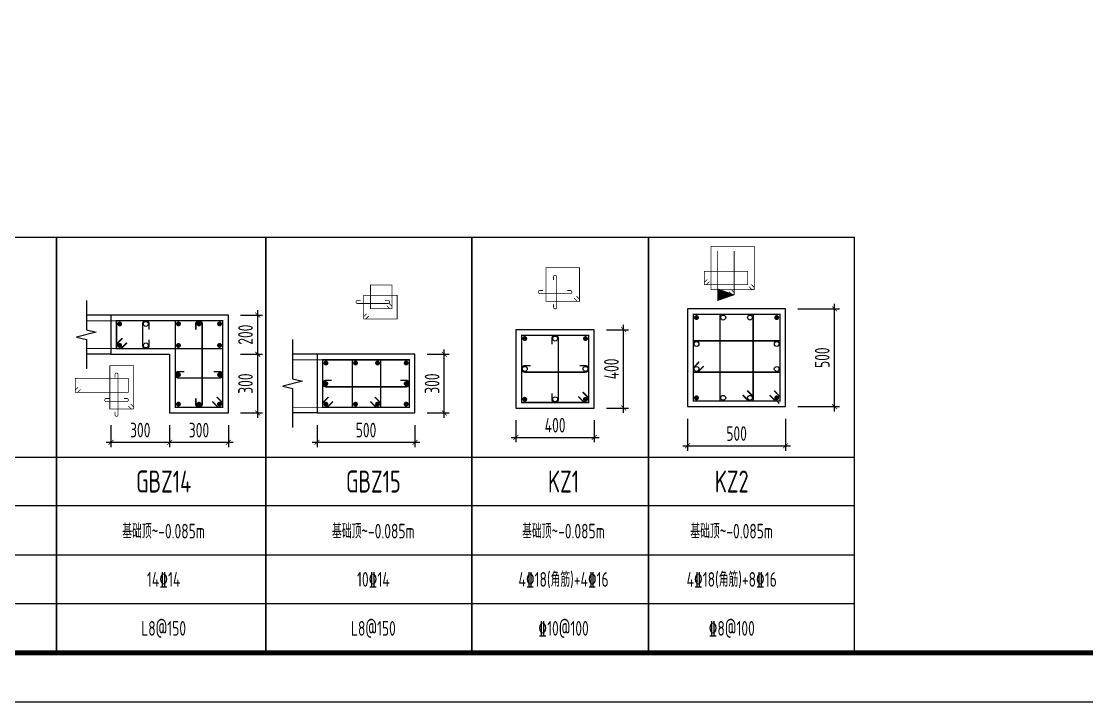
# Model space of a CAD drawing. Extents: x 826826 to 1642106, y -156213 to 399140.
# Drawn here: x 1207485 to 1229253, y 295942 to 309846 of the extents above; entities that cross this region are included whole.
import ezdxf
from ezdxf.enums import TextEntityAlignment as Align

# ---------------------------------------------------------------- set-up
doc = ezdxf.new("R2010")
doc.units = 0
doc.header["$LTSCALE"] = 1000
doc.layers.get('0').update_dxf_attribs({"linetype": 'CONTINUOUS'})
doc.layers.get('DEFPOINTS').update_dxf_attribs({"linetype": 'CONTINUOUS'})
for name, color, linetype in [('-TK', 7, 'CONTINUOUS'), ('COLU_DE_DIM', 3, 'CONTINUOUS'), ('COLU_DE_TH', 7, 'CONTINUOUS'), ('LINK', 6, 'CONTINUOUS'), ('LINK-INDEX', 6, 'CONTINUOUS'), ('REIN', 6, 'CONTINUOUS'), ('TAB', 7, 'CONTINUOUS'), ('TAB_TEXT', 7, 'CONTINUOUS'), ('THIN', 7, 'CONTINUOUS')]:
    doc.layers.add(name, color=color, linetype=linetype)
doc.styles.add('TSSD_DIMENSION', font='Tssdeng.shx', dxfattribs={"width": 0.7, "bigfont": 'tssdchn.shx'})
doc.styles.add('TSSD_REIN', font='tssdeng.shx', dxfattribs={"width": 0.7, "height": 300, "bigfont": 'tssdchn.shx'})
doc.dimstyles.new('TSSD_25_100', dxfattribs={"dimtxt": 300, "dimasz": 100, "dimexe": 100, "dimexo": 250, "dimgap": 100, "dimtad": 1, "dimdec": 0, "dimlfac": 0.25, "dimzin": 0, "dimdsep": 46, "dimtxsty": 'TSSD_DIMENSION', "dimblk": 'ARCHTICK', "dimcen": 0, "dimdle": 100, "dimclrt": 7, "dimadec": 0, "dimazin": 0, "dimtfac": 1, "dimtdec": 0, "dimtix": 1, "dimtmove": 2, "dimatfit": 3, "dimldrblk": 'ARCHTICK', "dimfxl": 0, "dimtolj": 1, "dimtzin": 0, "dimarcsym": 0})

# ---------------------------------------------------------------- blocks, each defined once
blk = doc.blocks.new('_ArchTick')
at = {"color": 0, "linetype": 'ByBlock', "const_width": 0.15}
blk.add_lwpolyline([(-0.5, -0.5), (0.5, 0.5)], dxfattribs=at)
blk = doc.blocks.new('*D296')
at = {"layer": 'COLU_DE_DIM', "color": 0, "lineweight": -2}
for p, q in [((1217591.703813498, 301692.4630383006), (1217591.703813498, 301242.4630383006)), ((1219191.703813498, 301692.4630383006), (1219191.703813498, 301242.4630383006)), ((1217491.703813498, 301342.4630383006), (1219291.703813498, 301342.4630383006))]:
    blk.add_line(p, q, dxfattribs=at)
at = {"layer": 'DEFPOINTS', "color": 0}
for p in [(1217591.703813498, 301942.4630383006), (1219191.703813498, 301942.4630383006), (1219191.703813498, 301342.4630383006)]:
    blk.add_point(p, dxfattribs=at)
at = {"layer": 'COLU_DE_DIM', "color": 0, "lineweight": -2, "xscale": 100, "yscale": 100, "zscale": 100, "rotation": 180}
blk.add_blockref('_ArchTick', (1217591.703813498, 301342.4630383006), dxfattribs=at)
at = {"layer": 'COLU_DE_DIM', "color": 0, "lineweight": -2, "xscale": 100, "yscale": 100, "zscale": 100}
blk.add_blockref('_ArchTick', (1219191.703813498, 301342.4630383006), dxfattribs=at)
at = {"layer": 'COLU_DE_DIM', "color": 7, "insert": (1218391.703813498, 301592.4630383006), "char_height": 300, "attachment_point": 5, "style": 'TSSD_DIMENSION'}
blk.add_mtext('\\A1;400', dxfattribs=at)
blk = doc.blocks.new('*D297')
at = {"layer": 'COLU_DE_DIM', "color": 0, "lineweight": -2}
for p, q in [((1219441.703813498, 303542.4630383006), (1219891.703813498, 303542.4630383006)), ((1219791.703813498, 301842.4630383006), (1219791.703813498, 303642.4630383006)), ((1219441.703813498, 301942.4630383006), (1219891.703813498, 301942.4630383006))]:
    blk.add_line(p, q, dxfattribs=at)
at = {"layer": 'DEFPOINTS', "color": 0}
for p in [(1219191.703813498, 303542.4630383006), (1219791.703813498, 303542.4630383006), (1219191.703813498, 301942.4630383006)]:
    blk.add_point(p, dxfattribs=at)
at = {"layer": 'COLU_DE_DIM', "color": 0, "lineweight": -2, "xscale": 100, "yscale": 100, "zscale": 100}
for p, rotation in [((1219791.703813498, 303542.4630383006), 90), ((1219791.703813498, 301942.4630383006), 270)]:
    blk.add_blockref('_ArchTick', p, dxfattribs=dict(at, rotation=rotation))
at = {"layer": 'COLU_DE_DIM', "color": 7, "insert": (1219541.703813498, 302742.4630383009), "char_height": 300, "attachment_point": 5, "rotation": 90, "style": 'TSSD_DIMENSION'}
blk.add_mtext('\\A1;400', dxfattribs=at)
blk = doc.blocks.new('*D272')
at = {"layer": 'COLU_DE_DIM', "color": 0, "lineweight": -2}
for p, q in [((1209315.185299091, 301592.4630383004), (1209315.185299091, 301142.4630383004)), ((1210515.185299092, 301592.4630383004), (1210515.185299092, 301142.4630383004)), ((1209215.185299091, 301242.4630383004), (1210615.185299092, 301242.4630383004))]:
    blk.add_line(p, q, dxfattribs=at)
at = {"layer": 'DEFPOINTS', "color": 0}
for p in [(1209315.185299091, 301842.4630383004), (1210515.185299092, 301842.4630383004), (1210515.185299092, 301242.4630383004)]:
    blk.add_point(p, dxfattribs=at)
at = {"layer": 'COLU_DE_DIM', "color": 0, "lineweight": -2, "xscale": 100, "yscale": 100, "zscale": 100, "rotation": 180}
blk.add_blockref('_ArchTick', (1209315.185299091, 301242.4630383004), dxfattribs=at)
at = {"layer": 'COLU_DE_DIM', "color": 0, "lineweight": -2, "xscale": 100, "yscale": 100, "zscale": 100}
blk.add_blockref('_ArchTick', (1210515.185299092, 301242.4630383004), dxfattribs=at)
at = {"layer": 'COLU_DE_DIM', "color": 7, "insert": (1209915.185299092, 301492.4630383004), "char_height": 300, "attachment_point": 5, "style": 'TSSD_DIMENSION'}
blk.add_mtext('\\A1;300', dxfattribs=at)
blk = doc.blocks.new('*D273')
at = {"layer": 'COLU_DE_DIM', "color": 0, "lineweight": -2}
for p, q in [((1210515.185299092, 301592.4630383004), (1210515.185299092, 301142.4630383004)), ((1211715.177299092, 301592.4630383004), (1211715.177299092, 301142.4630383004)), ((1210415.185299092, 301242.4630383004), (1211815.177299092, 301242.4630383004))]:
    blk.add_line(p, q, dxfattribs=at)
at = {"layer": 'DEFPOINTS', "color": 0}
for p in [(1210515.185299092, 301842.4630383004), (1211715.177299092, 301842.4630383004), (1211715.177299092, 301242.4630383004)]:
    blk.add_point(p, dxfattribs=at)
at = {"layer": 'COLU_DE_DIM', "color": 0, "lineweight": -2, "xscale": 100, "yscale": 100, "zscale": 100, "rotation": 180}
blk.add_blockref('_ArchTick', (1210515.185299092, 301242.4630383004), dxfattribs=at)
at = {"layer": 'COLU_DE_DIM', "color": 0, "lineweight": -2, "xscale": 100, "yscale": 100, "zscale": 100}
blk.add_blockref('_ArchTick', (1211715.177299092, 301242.4630383004), dxfattribs=at)
at = {"layer": 'COLU_DE_DIM', "color": 7, "insert": (1211115.181299092, 301492.4630383004), "char_height": 300, "attachment_point": 5, "style": 'TSSD_DIMENSION'}
blk.add_mtext('\\A1;300', dxfattribs=at)
blk = doc.blocks.new('*D274')
at = {"layer": 'COLU_DE_DIM', "color": 0, "lineweight": -2}
for p, q in [((1211965.177299092, 303042.4630383005), (1212415.177299092, 303042.4630383005)), ((1212315.177299092, 301742.4630383005), (1212315.177299092, 303142.4630383005)), ((1211965.177299092, 301842.4630383005), (1212415.177299092, 301842.4630383005))]:
    blk.add_line(p, q, dxfattribs=at)
at = {"layer": 'DEFPOINTS', "color": 0}
for p in [(1211715.177299092, 303042.4630383005), (1212315.177299092, 303042.4630383005), (1211715.177299092, 301842.4630383005)]:
    blk.add_point(p, dxfattribs=at)
at = {"layer": 'COLU_DE_DIM', "color": 0, "lineweight": -2, "xscale": 100, "yscale": 100, "zscale": 100}
for p, rotation in [((1212315.177299092, 303042.4630383005), 90), ((1212315.177299092, 301842.4630383005), 270)]:
    blk.add_blockref('_ArchTick', p, dxfattribs=dict(at, rotation=rotation))
at = {"layer": 'COLU_DE_DIM', "color": 7, "insert": (1212065.177299092, 302442.4630383007), "char_height": 300, "attachment_point": 5, "rotation": 90, "style": 'TSSD_DIMENSION'}
blk.add_mtext('\\A1;300', dxfattribs=at)
blk = doc.blocks.new('*D275')
at = {"layer": 'COLU_DE_DIM', "color": 0, "lineweight": -2}
for p, q in [((1212315.177299092, 302942.4630383005), (1212315.177299092, 303942.4630383006)), ((1211965.177299092, 303842.4630383006), (1212415.177299092, 303842.4630383006)), ((1211965.177299092, 303042.4630383005), (1212415.177299092, 303042.4630383005))]:
    blk.add_line(p, q, dxfattribs=at)
at = {"layer": 'DEFPOINTS', "color": 0}
for p in [(1211715.177299092, 303842.4630383006), (1212315.177299092, 303842.4630383006), (1211715.177299092, 303042.4630383005)]:
    blk.add_point(p, dxfattribs=at)
at = {"layer": 'COLU_DE_DIM', "color": 0, "lineweight": -2, "xscale": 100, "yscale": 100, "zscale": 100}
for p, rotation in [((1212315.177299092, 303842.4630383006), 90), ((1212315.177299092, 303042.4630383005), 270)]:
    blk.add_blockref('_ArchTick', p, dxfattribs=dict(at, rotation=rotation))
at = {"layer": 'COLU_DE_DIM', "color": 7, "insert": (1212065.177299092, 303442.4630383008), "char_height": 300, "attachment_point": 5, "rotation": 90, "style": 'TSSD_DIMENSION'}
blk.add_mtext('\\A1;200', dxfattribs=at)
blk = doc.blocks.new('A1')
blk.add_lwpolyline([(0, 59400), (0, 0), (84100, 0), (84100, 59400)], close=True)
at = {"const_width": 100}
blk.add_lwpolyline([(2500, 58400), (2500, 1000), (83100, 1000), (83100, 58400)], close=True, dxfattribs=at)
blk = doc.blocks.new('*D2481')
at = {"layer": 'COLU_DE_DIM', "color": 0, "lineweight": -2}
for p, q in [((1213527.90263842, 301592.4630383006), (1213527.90263842, 301142.4630383006)), ((1215527.90263842, 301592.4630383006), (1215527.90263842, 301142.4630383006)), ((1213427.90263842, 301242.4630383006), (1215627.90263842, 301242.4630383006))]:
    blk.add_line(p, q, dxfattribs=at)
at = {"layer": 'DEFPOINTS', "color": 0}
for p in [(1213527.90263842, 301842.4630383006), (1215527.90263842, 301842.4630383006), (1215527.90263842, 301242.4630383006)]:
    blk.add_point(p, dxfattribs=at)
at = {"layer": 'COLU_DE_DIM', "color": 0, "lineweight": -2, "xscale": 100, "yscale": 100, "zscale": 100, "rotation": 180}
blk.add_blockref('_ArchTick', (1213527.90263842, 301242.4630383006), dxfattribs=at)
at = {"layer": 'COLU_DE_DIM', "color": 0, "lineweight": -2, "xscale": 100, "yscale": 100, "zscale": 100}
blk.add_blockref('_ArchTick', (1215527.90263842, 301242.4630383006), dxfattribs=at)
at = {"layer": 'COLU_DE_DIM', "color": 7, "insert": (1214527.90263842, 301492.4630383006), "char_height": 300, "attachment_point": 5, "style": 'TSSD_DIMENSION'}
blk.add_mtext('\\A1;500', dxfattribs=at)
blk = doc.blocks.new('*D2482')
at = {"layer": 'COLU_DE_DIM', "color": 0, "lineweight": -2}
for p, q in [((1215777.90263842, 303042.410214934), (1216227.90263842, 303042.410214934)), ((1216127.90263842, 301742.4630383006), (1216127.90263842, 303142.410214934)), ((1215777.90263842, 301842.4630383006), (1216227.90263842, 301842.4630383006))]:
    blk.add_line(p, q, dxfattribs=at)
at = {"layer": 'DEFPOINTS', "color": 0}
for p in [(1215527.90263842, 303042.410214934), (1216127.90263842, 303042.410214934), (1215527.90263842, 301842.4630383006)]:
    blk.add_point(p, dxfattribs=at)
at = {"layer": 'COLU_DE_DIM', "color": 0, "lineweight": -2, "xscale": 100, "yscale": 100, "zscale": 100}
for p, rotation in [((1216127.90263842, 303042.410214934), 90), ((1216127.90263842, 301842.4630383006), 270)]:
    blk.add_blockref('_ArchTick', p, dxfattribs=dict(at, rotation=rotation))
at = {"layer": 'COLU_DE_DIM', "color": 7, "insert": (1215877.90263842, 302442.4366266176), "char_height": 300, "attachment_point": 5, "rotation": 90, "style": 'TSSD_DIMENSION'}
blk.add_mtext('\\A1;300', dxfattribs=at)
blk = doc.blocks.new('*D2971')
at = {"layer": 'COLU_DE_DIM', "color": 0, "lineweight": -2}
for p, q in [((1221099.828799966, 301721.8010608288), (1221099.828799966, 301071.8010608288)), ((1223099.828671362, 301721.8010608288), (1223099.828671362, 301071.8010608288)), ((1220999.828799966, 301171.8010608288), (1223199.828671362, 301171.8010608288))]:
    blk.add_line(p, q, dxfattribs=at)
at = {"layer": 'DEFPOINTS', "color": 0}
for p in [(1221099.828799966, 301971.8010608288), (1223099.828671362, 301971.8010608288), (1223099.828671362, 301171.8010608288)]:
    blk.add_point(p, dxfattribs=at)
at = {"layer": 'COLU_DE_DIM', "color": 0, "lineweight": -2, "xscale": 100, "yscale": 100, "zscale": 100, "rotation": 180}
blk.add_blockref('_ArchTick', (1221099.828799966, 301171.8010608288), dxfattribs=at)
at = {"layer": 'COLU_DE_DIM', "color": 0, "lineweight": -2, "xscale": 100, "yscale": 100, "zscale": 100}
blk.add_blockref('_ArchTick', (1223099.828671362, 301171.8010608288), dxfattribs=at)
at = {"layer": 'COLU_DE_DIM', "color": 7, "insert": (1222099.828735664, 301421.8010608288), "char_height": 300, "attachment_point": 5, "style": 'TSSD_DIMENSION'}
blk.add_mtext('\\A1;500', dxfattribs=at)
blk = doc.blocks.new('*D2972')
at = {"layer": 'COLU_DE_DIM', "color": 0, "lineweight": -2}
for p, q in [((1223349.828671362, 303971.8010608288), (1224199.828671362, 303971.8010608288)), ((1224099.828671362, 301871.8010608288), (1224099.828671362, 304071.8010608288)), ((1223349.828671362, 301971.8010608288), (1224199.828671362, 301971.8010608288))]:
    blk.add_line(p, q, dxfattribs=at)
at = {"layer": 'DEFPOINTS', "color": 0}
for p in [(1223099.828671362, 303971.8010608288), (1224099.828671362, 303971.8010608288), (1223099.828671362, 301971.8010608288)]:
    blk.add_point(p, dxfattribs=at)
at = {"layer": 'COLU_DE_DIM', "color": 0, "lineweight": -2, "xscale": 100, "yscale": 100, "zscale": 100}
for p, rotation in [((1224099.828671362, 303971.8010608288), 90), ((1224099.828671362, 301971.8010608288), 270)]:
    blk.add_blockref('_ArchTick', p, dxfattribs=dict(at, rotation=rotation))
at = {"layer": 'COLU_DE_DIM', "color": 7, "insert": (1223849.828671362, 302971.8010608291), "char_height": 300, "attachment_point": 5, "rotation": 90, "style": 'TSSD_DIMENSION'}
blk.add_mtext('\\A1;500', dxfattribs=at)

msp = doc.modelspace()

# ---------------------------------------------------------------- linework, layer by layer
at = {"layer": 'COLU_DE_TH'}
for points in [[(1221099.828799966, 301971.8010608288), (1223099.828671362, 301971.8010608288), (1223099.828671362, 303971.8010608288), (1221099.828799966, 303971.8010608288), (1221099.828799966, 301971.8010608288)], [(1209315.185299091, 303842.4630383006), (1209315.185299091, 303042.4630383005), (1210515.185299092, 303042.4630383005), (1210515.185299092, 301842.4630383005), (1211715.177299092, 301842.4630383005), (1211715.177299092, 303842.4630383005), (1209315.185299091, 303842.4630383006)], [(1217591.703813498, 301942.4630383006), (1219191.703813498, 301942.4630383006), (1219191.703813498, 303542.4630383006), (1217591.703813498, 303542.4630383006), (1217591.703813498, 301942.4630383006)], [(1213527.90263842, 303042.410214934), (1213527.90263842, 301842.4630383006), (1215527.90263842, 301842.4630383006), (1215527.90263842, 303042.410214934), (1213527.90263842, 303042.410214934)]]:
    msp.add_lwpolyline(points, close=True, dxfattribs=at)
at = {"layer": 'LINK', "const_width": 30}
for points in [[(1209642.109180645, 303277.4630383004), (1209522.109180645, 303157.4630383005), (1209430.185299091, 303157.4630383005), (1209430.185299091, 303727.4630383006), (1211600.177299092, 303727.4630383005), (1211600.177299092, 303157.4630383005), (1209430.185299091, 303157.4630383005), (1209430.185299091, 303249.3869198549), (1209550.185299091, 303369.3869198547)], [(1211480.177299092, 302169.3869198548), (1211600.177299092, 302049.3869198548), (1211600.177299092, 301957.4630383005), (1210630.185299092, 301957.4630383005), (1210630.185299092, 303727.4630383006), (1211600.177299092, 303727.4630383005), (1211600.177299092, 301957.4630383005), (1211508.253417538, 301957.4630383005), (1211388.253417538, 302077.4630383005)], [(1222864.828671353, 302298.7249422431), (1222984.828671359, 302178.7249422487), (1222984.828671355, 302086.8010608277), (1221214.828799971, 302086.8010608277), (1221214.82879997, 303856.801060827), (1222984.82867136, 303856.801060827), (1222984.828671355, 302086.8010608277), (1222892.904789945, 302086.8010608258), (1222772.904789939, 302206.8010608203)], [(1222318.162047481, 302298.7249422381), (1222438.162047558, 302178.7249423155), (1222438.162047564, 302086.8010608276), (1221761.495423761, 302086.8010608258), (1221761.49542376, 303856.8010608159), (1222438.16204757, 303856.8010608176), (1222438.162047564, 302086.8010608276), (1222346.238166206, 302086.8010608446), (1222226.238166129, 302206.8010607671)], [(1218956.703813498, 302269.3869198547), (1219076.703813498, 302149.3869198549), (1219076.703813498, 302057.4630383006), (1217706.703813498, 302057.4630383006), (1217706.703813498, 303427.4630383006), (1219076.703813498, 303427.4630383006), (1219076.703813498, 302057.4630383006), (1218984.779931944, 302057.4630383006), (1218864.779931944, 302177.4630383004)], [(1221426.752681444, 302797.250154295), (1221306.752681526, 302677.2501542129), (1221214.828799948, 302677.2501542125), (1221214.828799948, 303317.2501542146), (1222984.828671366, 303317.2501542146), (1222984.828671363, 302677.2501542125), (1221214.828799948, 302677.2501542125), (1221214.828799947, 302769.174035666), (1221334.828799865, 302889.174035748)], [(1213854.826519974, 302077.4630383006), (1213734.826519974, 301957.4630383006), (1213642.90263842, 301957.4630383006), (1213642.90263842, 302927.4102149341), (1215412.90263842, 302927.410214934), (1215412.90263842, 301957.4630383006), (1213642.90263842, 301957.4630383006), (1213642.90263842, 302049.3869198549), (1213762.90263842, 302169.3869198548)], [(1214708.156807831, 302169.2815309755), (1214828.156358498, 302049.2810816448), (1214828.156358512, 301957.3568558731), (1214248.156358475, 301957.3634461905), (1214248.156358405, 302927.4102148843), (1214828.156358371, 302927.4102148204), (1214828.156358512, 301957.3568558731), (1214736.232132742, 301957.3575442934), (1214616.232582075, 302077.3579936242)]]:
    msp.add_lwpolyline(points, dxfattribs=at)
for points in [[(1210094.688612357, 303342.4630383013), (1210094.688612357, 303222.4630383013, -1), (1209964.688612357, 303222.4630383013), (1209964.688612357, 303662.4630383012, -1), (1210094.688612357, 303662.4630383012), (1210094.688612357, 303542.4630383012)], [(1211050.181299092, 302142.4630383005), (1211050.181299092, 302022.4630383005, 1), (1211180.181299092, 302022.4630383005), (1211180.181299092, 303662.4630383006, 1), (1211050.181299092, 303662.4630383006), (1211050.181299092, 303542.4630383006)], [(1218326.703813498, 302242.4630383006), (1218326.703813498, 302122.4630383006, 1), (1218456.703813498, 302122.4630383006), (1218456.703813498, 303362.4630383006, 1), (1218326.703813498, 303362.4630383006), (1218326.703813498, 303242.4630383006)], [(1217891.703813498, 302807.4630383006), (1217771.703813498, 302807.4630383006, 1), (1217771.703813498, 302677.4630383006), (1219011.703813498, 302677.4630383006, 1), (1219011.703813498, 302807.4630383006), (1218891.703813498, 302807.4630383006)], [(1210815.185299092, 302687.4630383005), (1210695.185299092, 302687.4630383005, 1), (1210695.185299092, 302557.4630383005), (1211535.177299092, 302557.4630383005, 1), (1211535.177299092, 302687.4630383005), (1211415.177299092, 302687.4630383005)], [(1213827.90263842, 302507.4366266173), (1213707.90263842, 302507.4366266173, 1), (1213707.90263842, 302377.4366266173), (1215347.90263842, 302377.4366266173, 1), (1215347.90263842, 302507.4366266173), (1215227.90263842, 302507.4366266173)]]:
    msp.add_lwpolyline(points, format="xyb", dxfattribs=at)
at = {"layer": 'LINK-INDEX', "const_width": 15.00000095367432}
for points in [[(1222399.920453995, 304467.7702005683), (1222459.920454238, 304407.7702008114), (1222459.920454235, 304361.8082598173), (1221574.92051854, 304361.8082598173), (1221574.92051854, 305246.8082598186), (1222459.920454238, 305246.8082598186), (1222459.920454235, 304361.8082598173), (1222413.958513606, 304361.8082598071), (1222353.958513363, 304421.8082595639)], [(1221989.920486239, 304365.2702006482), (1222049.92048638, 304305.2702007898), (1222049.92048639, 304259.3082598455), (1221711.587174471, 304259.3082598445), (1221711.58717447, 305144.3082598147), (1222049.920486392, 305144.3082598157), (1222049.92048639, 304259.3082598455), (1222003.958545654, 304259.3082598464), (1221943.958545512, 304319.3082597048)], [(1218829.203813497, 304231.0639430051), (1218889.203813498, 304171.0639430056), (1218889.203813498, 304125.1020022279), (1218204.203813498, 304125.1020022279), (1218204.203813498, 304810.1020022279), (1218889.203813498, 304810.1020022279), (1218889.203813498, 304125.1020022279), (1218843.241872721, 304125.1020022279), (1218783.241872721, 304185.1020022274)], [(1221544.215803201, 304524.3082599259), (1221484.215803324, 304464.308259803), (1221438.253862642, 304464.3082598163), (1221438.253862642, 304734.3082598255), (1222323.253798281, 304734.3082598255), (1222323.253798279, 304464.3082598163), (1221438.253862642, 304464.3082598163), (1221438.253862598, 304510.2702003404), (1221498.253862475, 304570.2702004634)], [(1214999.050891158, 304079.6575694269), (1215059.050666494, 304019.657344764), (1215059.0506665, 303973.695231877), (1214619.050666482, 303973.6985270357), (1214619.050666447, 304458.7219113824), (1215059.05066643, 304458.7219113505), (1215059.0506665, 303973.695231877), (1215013.088553618, 303973.6955760872), (1214953.088778282, 304033.6958007502)], [(1214585.130080666, 303823.7380350927), (1214525.130080667, 303763.7380350924), (1214479.168139889, 303763.7380350925), (1214479.168139889, 304248.7116234092), (1215164.168139889, 304248.7116234092), (1215164.168139889, 303763.7380350925), (1214479.168139889, 303763.7380350925), (1214479.168139889, 303809.6999758696), (1214539.168139889, 303869.6999758699)], [(1209717.786508848, 302029.3735055724), (1209777.786508848, 301969.3735055723), (1209777.786508848, 301923.4115647953), (1209292.790508848, 301923.4115647953), (1209292.790508848, 302808.4115647953), (1209777.786508848, 302808.4115647953), (1209777.786508848, 301923.4115647953), (1209731.824568071, 301923.4115647953), (1209671.824568071, 301983.4115647954)], [(1208693.753449624, 302323.4115647955), (1208633.753449624, 302263.4115647953), (1208587.791508847, 302263.4115647953), (1208587.791508847, 302548.4115647954), (1209672.787508848, 302548.4115647953), (1209672.787508848, 302263.4115647953), (1208587.791508847, 302263.4115647953), (1208587.791508847, 302309.3735055722), (1208647.791508847, 302369.3735055724)]]:
    msp.add_lwpolyline(points, dxfattribs=at)
for points in [[(1218359.203813498, 304062.6020022279), (1218359.203813498, 304002.6020022279, 1), (1218424.203813498, 304002.6020022279), (1218424.203813498, 304622.6020022279, 1), (1218359.203813498, 304622.6020022279), (1218359.203813498, 304562.6020022279)], [(1218141.703813498, 304345.1020022279), (1218081.703813498, 304345.1020022279, 1), (1218081.703813498, 304280.1020022279), (1218701.703813498, 304280.1020022279, 1), (1218701.703813498, 304345.1020022279), (1218641.703813498, 304345.1020022279)], [(1214416.668139889, 304143.71822633), (1214356.668139889, 304143.71822633, 1), (1214356.668139889, 304078.71822633), (1214976.668139889, 304078.7182263299, 1), (1214976.668139889, 304143.7182263299), (1214916.668139889, 304143.7182263299)], [(1209397.789508848, 301865.9115647953), (1209397.789508848, 301805.9115647953, 1), (1209462.789508848, 301805.9115647953), (1209462.789508848, 302625.9115647953, 1), (1209397.789508848, 302625.9115647953), (1209397.789508848, 302565.9115647953)], [(1209280.291508848, 302138.4115647953), (1209220.291508848, 302138.4115647953, 1), (1209220.291508848, 302073.4115647953), (1209640.287508848, 302073.4115647953, 1), (1209640.287508848, 302138.4115647953), (1209580.287508848, 302138.4115647953)]]:
    msp.add_lwpolyline(points, format="xyb", dxfattribs=at)
at = {"layer": 'LINK-INDEX', "color": 1, "const_width": 20}
for points in [[(1209530.18529909, 303727.4630383006), (1208815.185299091, 303727.4630383006)], [(1209530.18529909, 303157.4630383006), (1208815.185299091, 303157.4630383006)], [(1213742.90263842, 302927.4102149341), (1213027.90263842, 302927.410214934)], [(1213742.90263842, 301957.4630383006), (1213027.90263842, 301957.4630383006)]]:
    msp.add_lwpolyline(points, dxfattribs=at)
at = {"layer": 'REIN', "const_width": 50}
for points in [[(1209470.185299091, 303662.4630383006, 1), (1209520.185299091, 303662.4630383006, 1), (1209470.185299091, 303662.4630383006)], [(1210670.185299092, 303662.4630383006, 1), (1210720.185299092, 303662.4630383006, 1), (1210670.185299092, 303662.4630383006)], [(1211090.181299092, 303662.4630383006, 1), (1211140.181299092, 303662.4630383006, 1), (1211090.181299092, 303662.4630383006)], [(1211510.177299092, 303662.4630383005, 1), (1211560.177299092, 303662.4630383005, 1), (1211510.177299092, 303662.4630383005)], [(1221254.828799966, 303791.8010608263, 1), (1221304.828799966, 303791.8010608263, 1), (1221254.828799966, 303791.8010608263)], [(1222894.828671366, 303791.8010608263, 1), (1222944.828671366, 303791.8010608263, 1), (1222894.828671366, 303791.8010608263)], [(1209470.185299091, 303222.4630383005, 1), (1209520.185299091, 303222.4630383005, 1), (1209470.185299091, 303222.4630383005)], [(1210670.185299092, 303222.4630383005, 1), (1210720.185299092, 303222.4630383005, 1), (1210670.185299092, 303222.4630383005)], [(1211510.177299092, 303222.4630383005, 1), (1211560.177299092, 303222.4630383005, 1), (1211510.177299092, 303222.4630383005)], [(1217746.703813498, 303362.4630383006, 1), (1217796.703813498, 303362.4630383006, 1), (1217746.703813498, 303362.4630383006)], [(1218986.703813498, 303362.4630383006, 1), (1219036.703813498, 303362.4630383006, 1), (1218986.703813498, 303362.4630383006)], [(1213682.90263842, 302862.410214934, 1), (1213732.90263842, 302862.410214934, 1), (1213682.90263842, 302862.410214934)], [(1214288.156358475, 302862.3106228239, 1), (1214338.156358475, 302862.3106228239, 1), (1214288.156358475, 302862.3106228239)], [(1214738.156358371, 302862.4102148204, 1), (1214788.156358371, 302862.4102148204, 1), (1214738.156358371, 302862.4102148204)], [(1215322.90263842, 302862.410214934, 1), (1215372.90263842, 302862.410214934, 1), (1215322.90263842, 302862.410214934)], [(1210670.185299092, 302622.4630383005, 1), (1210720.185299092, 302622.4630383005, 1), (1210670.185299092, 302622.4630383005)], [(1211510.177299092, 302622.4630383005, 1), (1211560.177299092, 302622.4630383005, 1), (1211510.177299092, 302622.4630383005)], [(1213682.902638389, 302442.5362187275, 1), (1213732.902638389, 302442.5362187275, 1), (1213682.902638389, 302442.5362187275)], [(1215322.902638389, 302442.5362187275, 1), (1215372.902638389, 302442.5362187275, 1), (1215322.902638389, 302442.5362187275)], [(1217746.703813498, 302122.4630383006, 1), (1217796.703813498, 302122.4630383006, 1), (1217746.703813498, 302122.4630383006)], [(1218986.703813498, 302122.4630383006, 1), (1219036.703813498, 302122.4630383006, 1), (1218986.703813498, 302122.4630383006)], [(1221254.828799966, 302151.8010608272, 1), (1221304.828799966, 302151.8010608272, 1), (1221254.828799966, 302151.8010608272)], [(1222894.828671362, 302151.8010608272, 1), (1222944.828671362, 302151.8010608272, 1), (1222894.828671362, 302151.8010608272)], [(1210670.185299092, 302022.4630383005, 1), (1210720.185299092, 302022.4630383005, 1), (1210670.185299092, 302022.4630383005)], [(1211090.181299092, 302022.4630383006, 1), (1211140.181299092, 302022.4630383006, 1), (1211090.181299092, 302022.4630383006)], [(1211510.177299092, 302022.4630383005, 1), (1211560.177299092, 302022.4630383005, 1), (1211510.177299092, 302022.4630383005)], [(1213682.90263842, 302022.4630383006, 1), (1213732.90263842, 302022.4630383006, 1), (1213682.90263842, 302022.4630383006)], [(1214288.156358475, 302022.3634461905, 1), (1214338.156358475, 302022.3634461905, 1), (1214288.156358475, 302022.3634461905)], [(1214738.156358371, 302022.463038187, 1), (1214788.156358371, 302022.463038187, 1), (1214738.156358371, 302022.463038187)], [(1215322.90263842, 302022.4630383006, 1), (1215372.90263842, 302022.4630383006, 1), (1215322.90263842, 302022.4630383006)]]:
    msp.add_lwpolyline(points, format="xyb", close=True, dxfattribs=at)
at = {"layer": 'REIN'}
for centre in [(1210029.688612357, 303662.4630383012), (1221826.495423764, 303791.8010608265), (1222373.162047568, 303791.8010608279), (1210029.688612357, 303222.4630383013), (1218391.703813498, 303362.4630383006), (1221279.828799966, 303252.2501542156), (1222919.828671364, 303252.2501542156), (1217771.703813498, 302742.4630383006), (1219011.703813498, 302742.4630383006), (1221279.828799966, 302742.2501542158), (1222919.828671362, 302742.2501542158), (1218391.703813498, 302122.4630383006), (1221826.495423765, 302151.8010608274), (1222373.162047563, 302151.8010608288)]:
    msp.add_circle(centre, 50, dxfattribs=at)
at = {"layer": 'TAB'}
for points in [[(1201546.392224226, 305433.1998595574), (1208204.502196123, 305433.1998595574), (1208204.502196123, 296942.4630383006), (1201546.392224226, 296942.4630383006), (1201546.392224226, 305433.1998595574), (1201546.392224226, 300942.4630383006), (1208204.502196123, 300942.4630383006), (1208204.502196123, 299942.4630383006), (1201546.392224226, 299942.4630383006), (1201546.392224226, 298942.4630383006), (1208204.502196123, 298942.4630383006), (1208204.502196123, 297942.4630383006), (1201546.392224226, 297942.4630383006)], [(1208204.502196123, 305433.1998595574), (1212480.502268485, 305433.1998595574), (1212480.502268485, 296942.4630383006), (1208204.502196123, 296942.4630383006), (1208204.502196123, 305433.1998595574), (1208204.502196123, 300942.4630383006), (1212480.502268485, 300942.4630383006), (1212480.502268485, 299942.4630383006), (1208204.502196123, 299942.4630383006), (1208204.502196123, 298942.4630383006), (1212480.502268485, 298942.4630383006), (1212480.502268485, 297942.4630383006), (1208204.502196123, 297942.4630383006)], [(1212480.502268485, 305433.1998595574), (1216691.703813498, 305433.1998595574), (1216691.703813498, 296942.4630383006), (1212480.502268485, 296942.4630383006), (1212480.502268485, 305433.1998595574), (1212480.502268485, 300942.4630383006), (1216691.703813498, 300942.4630383006), (1216691.703813498, 299942.4630383006), (1212480.502268485, 299942.4630383006), (1212480.502268485, 298942.4630383006), (1216691.703813498, 298942.4630383006), (1216691.703813498, 297942.4630383006), (1212480.502268485, 297942.4630383006)], [(1216691.703813498, 305433.1998595574), (1220299.828735664, 305433.1998595574), (1220299.828735664, 296942.4630383006), (1216691.703813498, 296942.4630383006), (1216691.703813498, 305433.1998595574), (1216691.703813498, 300942.4630383006), (1220299.828735664, 300942.4630383006), (1220299.828735664, 299942.4630383006), (1216691.703813498, 299942.4630383006), (1216691.703813498, 298942.4630383006), (1220299.828735664, 298942.4630383006), (1220299.828735664, 297942.4630383006), (1216691.703813498, 297942.4630383006)], [(1220299.828735664, 305433.1998595574), (1224499.828735664, 305433.1998595574), (1224499.828735664, 296942.4630383006), (1220299.828735664, 296942.4630383006), (1220299.828735664, 305433.1998595574), (1220299.828735664, 300942.4630383006), (1224499.828735664, 300942.4630383006), (1224499.828735664, 299942.4630383006), (1220299.828735664, 299942.4630383006), (1220299.828735664, 298942.4630383006), (1224499.828735664, 298942.4630383006), (1224499.828735664, 297942.4630383006), (1220299.828735664, 297942.4630383006)]]:
    msp.add_lwpolyline(points, dxfattribs=at)
at = {"layer": 'THIN'}
for p, q in [((1209315.185299091, 303842.4630383006), (1208815.185299091, 303842.4630383005)), ((1209315.185299091, 303042.4630383005), (1208815.185299091, 303042.4630383004)), ((1213527.90263842, 303042.410214934), (1213027.90263842, 303042.410214934)), ((1213527.90263842, 301842.4630383006), (1213027.90263842, 301842.4630383006))]:
    msp.add_line(p, q, dxfattribs=at)
for points in [[(1208815.18529909, 304142.4630383005), (1208815.185299091, 303542.4630383005), (1209015.185299091, 303492.4630383005), (1208615.185299091, 303392.4630383004), (1208815.185299091, 303342.4630383005), (1208815.185299091, 302742.4630383004)], [(1213027.90263842, 303342.410214934), (1213027.90263842, 302542.4366266173), (1213227.90263842, 302492.4366266173), (1212827.90263842, 302392.4366266173), (1213027.90263842, 302342.4366266173), (1213027.90263842, 301542.4630383006)]]:
    msp.add_lwpolyline(points, dxfattribs=at)

# ---------------------------------------------------------------- block references
at = {"layer": '-TK'}
msp.add_blockref('A1', (1156964.922921679, 295942.4630383006), dxfattribs=at)

# ---------------------------------------------------------------- texts
at = {"layer": 'TAB_TEXT', "color": 7, "style": 'TSSD_REIN', "width": 0.7}
for s, height, p in [('GBZ14', 450, (1210392.500616431, 300442.4630383006)), ('GBZ15', 450, (1214678.044618425, 300442.4630383006)), ('基础顶~-0.085m', 300, (1210392.500616431, 299442.4630383006)), ('基础顶~-0.085m', 300, (1214678.044618425, 299442.4630383006)), ('L8@150', 300, (1210392.500616431, 297442.4630383006)), ('L8@150', 300, (1214678.044618425, 297442.4630383006))]:
    msp.add_text(s, height=height, dxfattribs=at).set_placement(p, align=Align.MIDDLE)
at = {"layer": 'TAB_TEXT', "style": 'TSSD_REIN', "width": 0.7}
for s, height, p in [('KZ1', 450, (1218563.587679501, 300442.4630383006)), ('KZ2', 450, (1221999.828735664, 300442.4630383006)), ('基础顶~-0.085m', 300, (1218563.587679501, 299442.4630383006)), ('基础顶~-0.085m', 300, (1221999.828735664, 299442.4630383006)), ('%%13210@100', 300, (1218563.587679501, 297442.4630383006)), ('%%1328@100', 300, (1221999.828735664, 297442.4630383006))]:
    msp.add_text(s, height=height, dxfattribs=at).set_placement(p, align=Align.MIDDLE)
at = {"layer": 'TAB_TEXT', "color": 1, "style": 'TSSD_REIN', "width": 0.7}
for s, p in [('14%%13214', (1210392.500616431, 298442.4630383006)), ('10%%13214', (1214678.044618425, 298442.4630383006)), ('4%%13218(角筋)+4%%13216', (1218563.587679501, 298442.4630383006)), ('4%%13218(角筋)+8%%13216', (1221999.828735664, 298442.4630383006))]:
    msp.add_text(s, height=300, dxfattribs=at).set_placement(p, align=Align.MIDDLE)

# ---------------------------------------------------------------- dimensions: what is measured, and where the dimension line sits
at = {"layer": 'COLU_DE_DIM'}
for base, p1, p2, picture, middle in [((1212315.177299092, 303842.4630383006), (1211715.177299092, 303042.4630383005), (1211715.177299092, 303842.4630383006), '*D275', (1212065.177299092, 303442.4630383008)), ((1224099.828671362, 303971.8010608288), (1223099.828671362, 301971.8010608288), (1223099.828671362, 303971.8010608288), '*D2972', (1223849.828671362, 302971.8010608291)), ((1219791.703813498, 303542.4630383006), (1219191.703813498, 301942.4630383006), (1219191.703813498, 303542.4630383006), '*D297', (1219541.703813498, 302742.4630383009)), ((1212315.177299092, 303042.4630383005), (1211715.177299092, 301842.4630383005), (1211715.177299092, 303042.4630383005), '*D274', (1212065.177299092, 302442.4630383007)), ((1216127.90263842, 303042.410214934), (1215527.90263842, 301842.4630383006), (1215527.90263842, 303042.410214934), '*D2482', (1215877.90263842, 302442.4366266176))]:
    dim = msp.add_linear_dim(base=base, p1=p1, p2=p2, angle=89.9999998932783, dimstyle='TSSD_25_100', dxfattribs=at)
    dim.commit()
    dim.dimension.update_dxf_attribs({"geometry": picture, "text_midpoint": middle})
for base, p1, p2, picture, middle in [((1219191.703813498, 301342.4630383006), (1217591.703813498, 301942.4630383006), (1219191.703813498, 301942.4630383006), '*D296', (1218391.703813498, 301592.4630383006)), ((1223099.828671362, 301171.8010608288), (1221099.828799966, 301971.8010608288), (1223099.828671362, 301971.8010608288), '*D2971', (1222099.828735664, 301421.8010608288)), ((1210515.185299092, 301242.4630383004), (1209315.185299091, 301842.4630383004), (1210515.185299092, 301842.4630383004), '*D272', (1209915.185299092, 301492.4630383004)), ((1211715.177299092, 301242.4630383004), (1210515.185299092, 301842.4630383004), (1211715.177299092, 301842.4630383004), '*D273', (1211115.181299092, 301492.4630383004)), ((1215527.90263842, 301242.4630383006), (1213527.90263842, 301842.4630383006), (1215527.90263842, 301842.4630383006), '*D2481', (1214527.90263842, 301492.4630383006))]:
    dim = msp.add_linear_dim(base=base, p1=p1, p2=p2, dimstyle='TSSD_25_100', dxfattribs=at)
    dim.commit()
    dim.dimension.update_dxf_attribs({"geometry": picture, "text_midpoint": middle})

doc.saveas('drawing.dxf')
